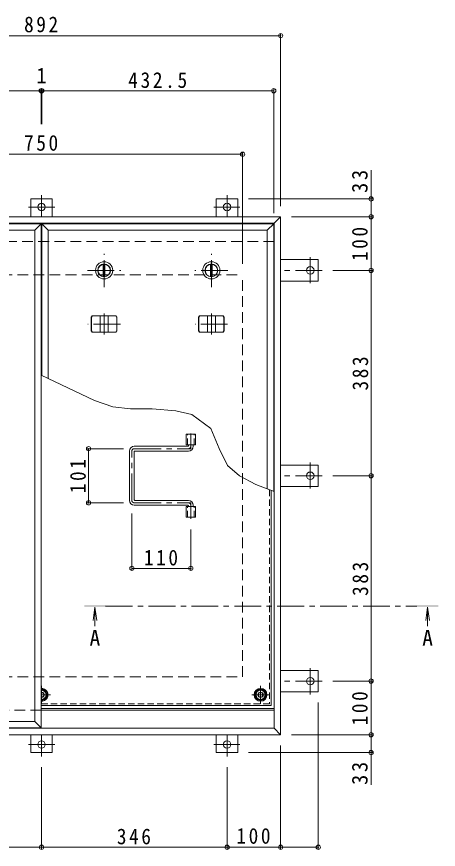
# Model space of a CAD drawing. Units: millimetres on the paper, enlarged 2 times, with parts at other scales. Extents: x -524 to 533, y -392 to 338.
# Drawn here: x -305 to -147.7, y -48.8 to 261.8 of the extents above; entities that cross this region are included whole.
import ezdxf
from ezdxf.enums import TextEntityAlignment as Align

# ---------------------------------------------------------------- set-up
doc = ezdxf.new("R2010")
doc.units = ezdxf.units.MM
doc.header["$LTSCALE"] = 2
doc.header["$PDMODE"] = 32
doc.header["$PDSIZE"] = 1.6
for name, pattern in [('CHAIN1', [8, 5, -1, 1, -1]), ('DASHED1', [1.8, 1.2, -0.6]), ('DASHED2', [3, 2, -1])]:
    doc.linetypes.add(name, pattern=pattern)
for name, color, linetype, lineweight in [('0-1', 2, 'Continuous', 9), ('0-2', 3, 'Continuous', 9), ('0-3', 4, 'Continuous', 9), ('0-5', 7, 'Continuous', 9), ('0-6', 6, 'Continuous', 5), ('0-7', 2, 'Continuous', 9), ('0-A', 3, 'DASHED1', 9), ('0-C', 2, 'Continuous', 9), ('0-E', 3, 'Continuous', 9), ('0-F', 7, 'Continuous', 9)]:
    doc.layers.add(name, color=color, linetype=linetype, lineweight=lineweight)
doc.styles.add('ＭＳ ゴシック', font='')
doc.styles.get('ＭＳ ゴシック').set_extended_font_data('MS Gothic')

msp = doc.modelspace()

# ---------------------------------------------------------------- linework, layer by layer
at = {"layer": '0-1', "linetype": 'DASHED2'}
for p, q in [((-208.888, 177.957), (-382.488, 177.957)), ((-370.688, 165.557), (-220.688, 165.557)), ((-220.688, 15.557), (-220.688, 165.557)), ((-370.688, 15.557), (-220.688, 15.557)), ((-295.788, 3.157), (-382.488, 3.157))]:
    msp.add_line(p, q, dxfattribs=at)
at = {"layer": '0-1', "linetype": 'CHAIN1'}
for p, q in [((-232.338, 160.957), (-232.338, 173.357)), ((-226.138, 167.157), (-238.538, 167.157))]:
    msp.add_line(p, q, dxfattribs=at)
at = {"layer": '0-1'}
for p, q in [((-232.638, 169.437), (-232.638, 164.876)), ((-232.038, 169.437), (-232.038, 164.876)), ((-208.888, 3.157), (-295.788, 3.157))]:
    msp.add_line(p, q, dxfattribs=at)
for radius in [3.2, 2.4, 2.3]:
    msp.add_circle((-232.338, 167.157), radius, dxfattribs=at)
at = {"layer": '0-2'}
for p, q in [((-382.288, 184.557), (-295.788, 184.557)), ((-298.188, 182.156), (-295.788, 184.557)), ((-295.788, 184.557), (-295.788, -3.444)), ((-295.588, 184.557), (-209.088, 184.557)), ((-295.588, 127.965), (-295.588, 184.557)), ((-211.488, 182.156), (-209.088, 184.557)), ((-209.088, 184.557), (-209.088, 84.711)), ((-298.188, 182.156), (-298.188, -1.043)), ((-293.188, 126.823), (-293.188, 182.156)), ((-211.488, 182.156), (-211.488, 85.64)), ((-241.718, 102.057), (-241.718, 106.057)), ((-241.718, 106.057), (-238.258, 106.057)), ((-238.258, 102.057), (-238.258, 106.057)), ((-241.718, 102.057), (-238.258, 102.057)), ((-241.718, 75.057), (-241.718, 79.057)), ((-241.718, 79.057), (-238.258, 79.057)), ((-238.258, 75.057), (-238.258, 79.057)), ((-241.718, 75.057), (-238.258, 75.057)), ((-298.188, -1.043), (-379.887, -1.043)), ((-295.788, -3.444), (-298.188, -1.043)), ((-295.788, -3.444), (-382.288, -3.444))]:
    msp.add_line(p, q, dxfattribs=at)
at = {"layer": '0-2', "linetype": 'DASHED1'}
for p, q in [((-241.258, 102.057), (-241.258, 106.057)), ((-238.718, 102.057), (-238.718, 106.057)), ((-241.258, 75.057), (-241.258, 79.057)), ((-238.718, 75.057), (-238.718, 79.057))]:
    msp.add_line(p, q, dxfattribs=at)
at = {"layer": '0-2', "color": 4}
for p, q in [((-275.766, 41.554), (-276.419, 36.597)), ((-275.766, 41.554), (-275.766, 34.434)), ((-275.766, 41.554), (-275.114, 36.597)), ((-151.675, 41.554), (-152.328, 36.597)), ((-151.675, 41.554), (-151.023, 36.597)), ((-151.675, 41.554), (-151.675, 34.434))]:
    msp.add_line(p, q, dxfattribs=at)
at = {"layer": '0-2', "color": 4, "linetype": 'CHAIN1'}
msp.add_line((-271.766, 41.954), (-155.675, 41.954), dxfattribs=at)
at = {"layer": '0-2'}
for points in [[(-382.288, 184.557), (-379.887, 182.156), (-298.188, 182.156)], [(-295.588, 184.557), (-293.188, 182.156), (-211.488, 182.156)]]:
    msp.add_lwpolyline(points, dxfattribs=at)
at = {"layer": '0-2', "color": 4}
for points in [[(-279.766, 41.554), (-279.766, 42.354), (-271.766, 41.554), (-271.766, 42.354)], [(-147.675, 41.554), (-147.675, 42.354), (-155.675, 41.554), (-155.675, 42.354)]]:
    msp.add_solid(points, dxfattribs=at)
at = {"layer": '0-3', "color": 2}
for p, q in [((-206.488, 187.157), (-384.888, 187.157)), ((-206.488, 187.157), (-208.888, 184.757)), ((-206.488, -6.043), (-206.488, 187.157)), ((-208.888, 184.757), (-382.488, 184.757)), ((-208.888, -3.643), (-208.888, 184.757)), ((-208.888, 3.157), (-295.788, 3.157)), ((-206.488, -6.043), (-384.888, -6.043)), ((-208.888, -3.643), (-382.488, -3.643)), ((-206.488, -6.043), (-208.888, -3.643))]:
    msp.add_line(p, q, dxfattribs=at)
at = {"layer": '0-3'}
for p, q in [((-277.105, 149.757), (-276.758, 150.157)), ((-277.105, 144.557), (-277.105, 149.757)), ((-277.025, 149.757), (-277.105, 149.757)), ((-277.025, 149.757), (-276.678, 150.157)), ((-277.025, 144.557), (-277.025, 149.757)), ((-267.917, 150.157), (-276.758, 150.157)), ((-273.838, 144.157), (-273.838, 150.157)), ((-270.838, 144.157), (-270.838, 150.157)), ((-267.651, 149.757), (-267.997, 150.157)), ((-267.571, 149.757), (-267.917, 150.157)), ((-267.651, 144.557), (-267.651, 149.757)), ((-267.651, 149.757), (-267.571, 149.757)), ((-267.571, 144.557), (-267.571, 149.757)), ((-237.105, 149.757), (-236.758, 150.157)), ((-237.105, 144.557), (-237.105, 149.757)), ((-237.025, 149.757), (-237.105, 149.757)), ((-237.025, 149.757), (-236.678, 150.157)), ((-237.025, 144.557), (-237.025, 149.757)), ((-227.917, 150.157), (-236.758, 150.157)), ((-233.838, 144.157), (-233.838, 150.157)), ((-230.838, 144.157), (-230.838, 150.157)), ((-227.651, 149.757), (-227.997, 150.157)), ((-227.571, 149.757), (-227.917, 150.157)), ((-227.651, 144.557), (-227.651, 149.757)), ((-227.651, 149.757), (-227.571, 149.757)), ((-227.571, 144.557), (-227.571, 149.757)), ((-277.105, 144.557), (-276.758, 144.157)), ((-277.025, 144.557), (-277.105, 144.557)), ((-277.025, 144.557), (-276.678, 144.157)), ((-276.758, 144.157), (-267.917, 144.157)), ((-267.651, 144.557), (-267.997, 144.157)), ((-267.571, 144.557), (-267.917, 144.157)), ((-267.651, 144.557), (-267.571, 144.557)), ((-237.105, 144.557), (-236.758, 144.157)), ((-237.025, 144.557), (-237.105, 144.557)), ((-237.025, 144.557), (-236.678, 144.157)), ((-236.758, 144.157), (-227.917, 144.157)), ((-227.651, 144.557), (-227.997, 144.157)), ((-227.571, 144.557), (-227.917, 144.157)), ((-227.651, 144.557), (-227.571, 144.557))]:
    msp.add_line(p, q, dxfattribs=at)
at = {"layer": '0-3', "linetype": 'CHAIN1'}
for p, q in [((-272.338, 143.265), (-272.338, 151.048)), ((-232.338, 143.265), (-232.338, 151.048)), ((-266.261, 147.157), (-278.414, 147.157)), ((-226.261, 147.157), (-238.414, 147.157))]:
    msp.add_line(p, q, dxfattribs=at)
at = {"layer": '0-5'}
for p, q in [((-172.783, 193.796), (-172.783, 204.549)), ((-275.961, 118.628), (-295.788, 128.06)), ((-172.783, -12.683), (-172.783, -24.753))]:
    msp.add_line(p, q, dxfattribs=at)
for points in [[(-262.475, 115.548), (-269.135, 116.297), (-275.961, 118.628)], [(-208.888, 84.633), (-215.796, 87.308), (-221.843, 90.593), (-226.357, 94.441), (-229.427, 100.73), (-232.591, 108.222), (-239.583, 113.466), (-245.577, 114.798), (-254.401, 115.464), (-262.475, 115.548)]]:
    msp.add_lwpolyline(points, dxfattribs=at)
at = {"layer": '0-6', "linetype": 'CHAIN1'}
for p, q in [((-239.988, 106.333), (-239.988, 100.657)), ((-261.988, 81.359), (-261.988, 99.755)), ((-261.086, 100.657), (-239.988, 100.657)), ((-261.086, 80.457), (-239.988, 80.457)), ((-239.988, 74.479), (-239.988, 80.457))]:
    msp.add_line(p, q, dxfattribs=at)
at = {"layer": '0-6'}
for p, q in [((-262.888, 81.357), (-262.888, 99.757)), ((-241.088, 101.557), (-261.088, 101.557)), ((-261.088, 81.557), (-261.088, 99.557)), ((-260.888, 99.757), (-240.888, 99.757)), ((-240.888, 101.757), (-240.888, 102.057)), ((-239.088, 101.557), (-239.088, 102.057)), ((-260.888, 81.357), (-240.888, 81.357)), ((-241.088, 79.557), (-261.088, 79.557)), ((-240.888, 79.357), (-240.888, 79.057)), ((-239.088, 79.557), (-239.088, 79.057)), ((-295.788, 3.757), (-208.888, 3.757)), ((-295.788, 3.157), (-208.888, 3.157))]:
    msp.add_line(p, q, dxfattribs=at)
msp.add_circle((-213.988, 8.857), 2.1, dxfattribs=at)
for centre, radius, start, end in [((-261.088, 99.757), 1.8, 90, 180), ((-260.888, 99.557), 0.2, 90, 180), ((-241.088, 101.757), 0.2, 270, 0), ((-240.888, 101.557), 1.8, 270, 0), ((-261.088, 81.357), 1.8, 180, 270), ((-260.888, 81.557), 0.2, 180, 270), ((-240.888, 79.557), 1.8, 0, 90), ((-241.088, 79.357), 0.2, 0, 90), ((-295.688, 8.857), 2.1, 267.27146, 92.72854)]:
    msp.add_arc(centre, radius, start, end, dxfattribs=at)
at = {"layer": '0-6', "linetype": 'CHAIN1'}
for centre, radius, start, end in [((-261.086, 99.755), 0.902, 90, 180), ((-240.888, 101.557), 0.9, 270.29569, 0), ((-261.086, 81.359), 0.902, 180, 270), ((-240.888, 79.557), 0.9, 0, 89.70431)]:
    msp.add_arc(centre, radius, start, end, dxfattribs=at)
at = {"layer": '0-7'}
for p, q in [((-294.706, 10.557), (-295.788, 10.557)), ((-295.788, 7.157), (-294.706, 7.157))]:
    msp.add_line(p, q, dxfattribs=at)
at = {"layer": '0-7', "linetype": 'CHAIN1'}
for p, q in [((-295.688, 5.542), (-295.688, 12.171)), ((-213.988, 5.542), (-213.988, 12.171)), ((-295.788, 8.857), (-292.373, 8.857)), ((-217.302, 8.857), (-210.673, 8.857))]:
    msp.add_line(p, q, dxfattribs=at)
at = {"layer": '0-7'}
msp.add_lwpolyline([(-294.706, 7.157), (-293.725, 8.857), (-294.706, 10.557)], dxfattribs=at)
msp.add_lwpolyline([(-214.969, 10.557), (-215.951, 8.857), (-214.969, 7.157), (-213.006, 7.157), (-212.025, 8.857), (-213.006, 10.557)], close=True, dxfattribs=at)
at = {"layer": '0-7', "color": 134, "lineweight": 5}
msp.add_circle((-213.988, 8.857), 2.4, dxfattribs=at)
at = {"layer": '0-7'}
msp.add_circle((-213.988, 8.857), 1.7, dxfattribs=at)
at = {"layer": '0-7', "color": 5, "lineweight": 5}
for radius in [1, 0.838]:
    msp.add_circle((-213.988, 8.857), radius, dxfattribs=at)
at = {"layer": '0-7', "color": 134, "lineweight": 5}
msp.add_arc((-295.688, 8.857), 2.4, 267.61274, 92.38726, dxfattribs=at)
at = {"layer": '0-7'}
msp.add_arc((-295.688, 8.857), 1.7, 266.62878, 93.37122, dxfattribs=at)
at = {"layer": '0-7', "color": 5, "lineweight": 5}
for radius, start, end in [(1, 264.26428, 95.73572), (0.838, 263.1473, 96.8527)]:
    msp.add_arc((-295.688, 8.857), radius, start, end, dxfattribs=at)
at = {"layer": '0-A'}
for p in [(-210.628, 85.307), (-295.788, 5.497)]:
    msp.add_line(p, (-210.628, 5.497), dxfattribs=at)
at = {"layer": '0-A', "linetype": 'Continuous'}
for q in [(-209.988, 85.059), (-295.788, 4.857)]:
    msp.add_line((-209.988, 4.857), q, dxfattribs=at)
at = {"layer": '0-C', "linetype": 'CHAIN1'}
for p, q in [((-272.338, 160.957), (-272.338, 173.357)), ((-278.538, 167.157), (-266.138, 167.157))]:
    msp.add_line(p, q, dxfattribs=at)
at = {"layer": '0-C'}
for p, q in [((-272.638, 169.437), (-272.638, 164.876)), ((-272.038, 169.437), (-272.038, 164.876))]:
    msp.add_line(p, q, dxfattribs=at)
for radius in [3.2, 2.4, 2.3]:
    msp.add_circle((-272.338, 167.157), radius, dxfattribs=at)
at = {"layer": '0-E'}
for p, q in [((-291.688, 193.796), (-299.688, 193.796)), ((-299.688, 187.157), (-299.688, 193.796)), ((-291.688, 187.157), (-291.688, 193.796)), ((-230.488, 193.796), (-222.488, 193.796)), ((-230.488, 187.157), (-230.488, 193.796)), ((-222.488, 187.157), (-222.488, 193.796)), ((-206.487, 171.157), (-192.447, 171.157)), ((-192.447, 171.157), (-192.447, 163.157)), ((-206.487, 163.157), (-192.447, 163.157)), ((-206.487, 94.557), (-192.447, 94.557)), ((-192.447, 94.557), (-192.447, 86.557)), ((-206.487, 86.557), (-192.447, 86.557)), ((-206.487, 17.957), (-192.447, 17.957)), ((-192.447, 9.957), (-192.447, 17.957)), ((-206.487, 9.957), (-192.447, 9.957)), ((-299.688, -6.043), (-299.688, -12.683)), ((-291.688, -6.043), (-291.688, -12.683)), ((-230.488, -6.043), (-230.488, -12.683)), ((-222.488, -6.043), (-222.488, -12.683)), ((-291.688, -12.683), (-299.688, -12.683)), ((-230.488, -12.683), (-222.488, -12.683))]:
    msp.add_line(p, q, dxfattribs=at)
at = {"layer": '0-E', "linetype": 'CHAIN1'}
for p, q in [((-295.688, 195.228), (-295.688, 187.196)), ((-226.488, 195.228), (-226.488, 187.196)), ((-290.72, 190.796), (-300.497, 190.796)), ((-231.456, 190.796), (-221.678, 190.796)), ((-195.447, 172.125), (-195.447, 162.347)), ((-191.016, 167.157), (-206.487, 167.157)), ((-195.447, 95.525), (-195.447, 85.747)), ((-191.016, 90.557), (-206.487, 90.557)), ((-195.447, 8.989), (-195.447, 18.766)), ((-191.016, 13.957), (-206.487, 13.957)), ((-295.688, -14.115), (-295.688, -6.083)), ((-226.488, -14.115), (-226.488, -6.083)), ((-290.72, -9.683), (-300.497, -9.683)), ((-231.456, -9.683), (-221.678, -9.683))]:
    msp.add_line(p, q, dxfattribs=at)
at = {"layer": '0-E'}
for centre in [(-295.688, 190.796), (-226.488, 190.796), (-195.447, 167.157), (-195.447, 90.557), (-195.447, 13.957), (-295.688, -9.683), (-226.488, -9.683)]:
    msp.add_circle(centre, 1.4, dxfattribs=at)
at = {"layer": '0-F'}
for p, q in [((-384.888, 254.699), (-206.488, 254.699)), ((-206.488, 255.299), (-206.488, 191.157)), ((-382.288, 234.14), (-295.788, 234.14)), ((-295.788, 234.74), (-295.788, 221.75)), ((-295.788, 234.14), (-295.588, 234.14)), ((-295.588, 234.74), (-295.588, 221.75)), ((-295.588, 234.14), (-209.088, 234.14)), ((-209.088, 234.74), (-209.088, 188.557)), ((-370.688, 210.5), (-220.688, 210.5)), ((-220.688, 211.1), (-220.688, 169.557)), ((-172.183, 193.796), (-218.488, 193.796)), ((-172.783, 187.157), (-172.783, 193.796)), ((-172.183, 187.157), (-202.488, 187.157)), ((-172.783, 187.157), (-172.783, 167.157)), ((-172.183, 167.157), (-187.016, 167.157)), ((-172.783, 167.157), (-172.783, 90.557)), ((-278.712, 100.657), (-265.086, 100.657)), ((-278.112, 100.657), (-278.112, 80.457)), ((-172.183, 90.557), (-187.016, 90.557)), ((-172.783, 90.557), (-172.783, 13.957)), ((-278.712, 80.457), (-265.086, 80.457)), ((-261.988, 55.426), (-261.988, 76.457)), ((-239.988, 55.426), (-239.988, 70.479)), ((-239.988, 56.026), (-261.988, 56.026)), ((-172.183, 13.957), (-187.016, 13.957)), ((-172.783, 13.957), (-172.783, -6.043)), ((-192.447, -48.582), (-192.447, 5.957)), ((-172.183, -6.043), (-202.488, -6.043)), ((-172.783, -6.043), (-172.783, -12.683)), ((-206.488, -48.582), (-206.488, -10.043)), ((-172.183, -12.683), (-218.488, -12.683)), ((-295.688, -48.582), (-295.688, -18.115)), ((-226.488, -48.582), (-226.488, -18.115)), ((-364.888, -47.982), (-295.688, -47.982)), ((-295.688, -47.982), (-226.488, -47.982)), ((-226.488, -47.982), (-206.488, -47.982)), ((-206.488, -47.982), (-192.447, -47.982))]:
    msp.add_line(p, q, dxfattribs=at)
for p in [(-206.488, 254.699), (-295.788, 234.14), (-295.588, 234.14), (-209.088, 234.14), (-220.688, 210.5), (-172.783, 193.796), (-172.783, 187.157), (-172.783, 167.157), (-278.112, 100.657), (-172.783, 90.557), (-278.112, 80.457), (-261.988, 56.026), (-239.988, 56.026), (-172.783, 13.957), (-172.783, -6.043), (-172.783, -12.683), (-295.688, -47.982), (-226.488, -47.982), (-206.488, -47.982), (-192.447, -47.982)]:
    msp.add_point(p, dxfattribs=at)

# ---------------------------------------------------------------- texts
at = {"layer": '0-5', "color": 2, "style": 'ＭＳ ゴシック'}
for p in [(-277.766, 25.415), (-153.675, 25.415)]:
    msp.add_text('A', height=5.865, dxfattribs=at).set_placement(p, align=Align.BOTTOM_LEFT)
at = {"layer": '0-F', "color": 2, "style": 'ＭＳ ゴシック'}
msp.add_text('1', height=5.865, dxfattribs=at).set_placement((-297.688, 235.14), align=Align.BOTTOM_LEFT)
at = {"layer": '0-F', "color": 2, "char_height": 5.865, "attachment_point": 7, "style": 'ＭＳ ゴシック'}
for s, insert in [('\\T1.27;\\W0.9;892', (-302.188, 255.899)), ('\\T1.28;\\W0.9;432.5', (-263.338, 235.14)), ('\\T1.27;\\W0.9;750', (-302.188, 211.7)), ('\\T1.27;\\W0.9;110', (-257.488, 57.026)), ('\\T1.27;\\W0.9;346', (-267.588, -46.982)), ('\\T1.27;\\W0.9;100', (-222.988, -46.782))]:
    msp.add_mtext(s, dxfattribs=dict(at, insert=insert))
at = {"layer": '0-F', "color": 2, "char_height": 5.865, "attachment_point": 7, "rotation": 90, "style": 'ＭＳ ゴシック'}
for s, insert in [('\\T1.27;\\W0.95;33', (-173.983, 196.049)), ('\\T1.27;\\W0.9;100', (-173.983, 170.657)), ('\\T1.27;\\W0.9;383', (-173.783, 122.357)), ('\\T1.27;\\W0.9;101', (-279.112, 84.057)), ('\\T1.27;\\W0.9;383', (-173.783, 45.757)), ('\\T1.27;\\W0.9;100', (-173.983, -2.543)), ('\\T1.27;\\W0.95;33', (-173.983, -24.753))]:
    msp.add_mtext(s, dxfattribs=dict(at, insert=insert))

doc.saveas('drawing.dxf')
